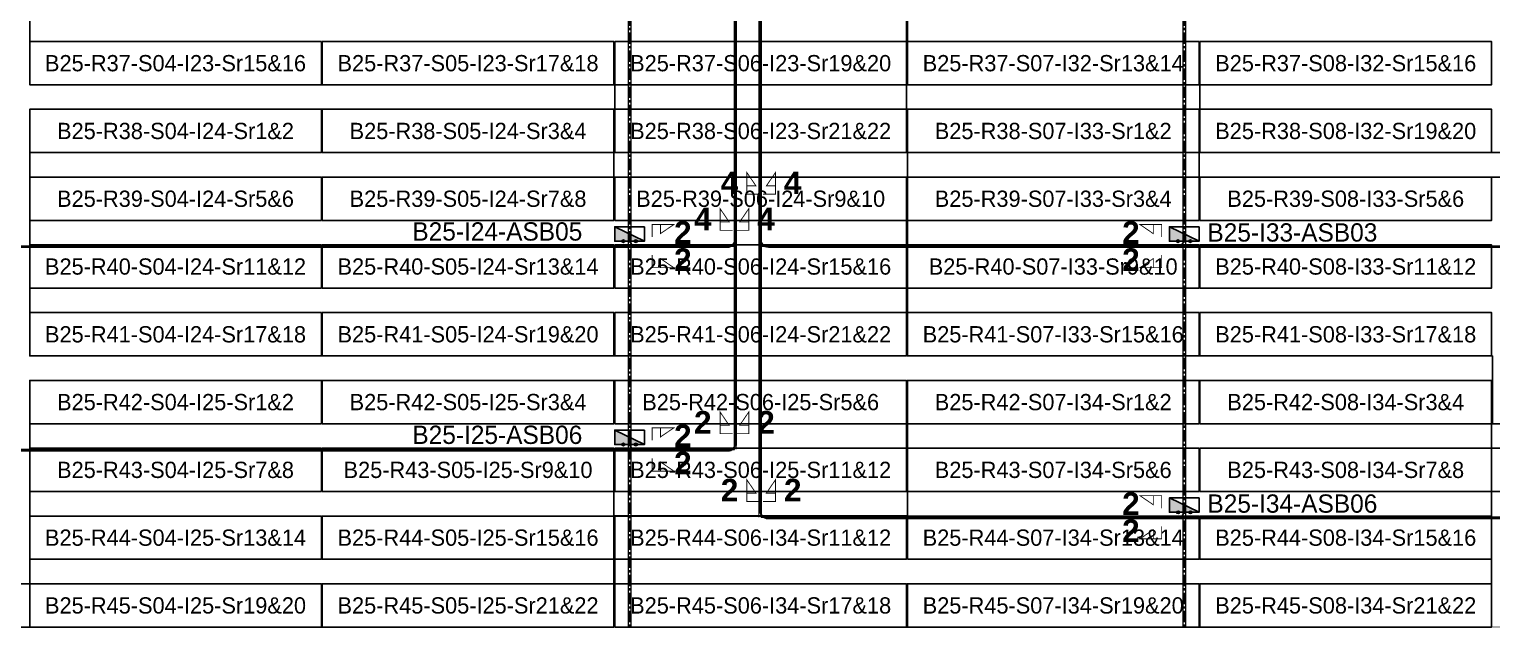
# Model space of a CAD drawing. Header units: metres. Extents: x 529325 to 529713, y 2673454 to 2673797.
# Drawn here: x 529421.9 to 529583.9, y 2673454.2 to 2673520.4 of the extents above; entities that cross this region are included whole.
import ezdxf
from ezdxf.enums import TextEntityAlignment as Align

# ---------------------------------------------------------------- set-up
doc = ezdxf.new("R2010")
doc.units = ezdxf.units.M
doc.linetypes.add('CENTER', pattern=[2, 1.25, -0.25, 0.25, -0.25])
doc.layers.add('Boundary-12.5 MW Block', color=6, linetype='Continuous', lineweight=9)
doc.layers.add('PILE', color=1, linetype='Continuous', lineweight=15)
for name, color, linetype in [('DC Trench BL-25', 40, 'Continuous'), ('E-Inverter Grouping', 2, 'Continuous'), ('Inverter Block-25', 7, 'Continuous'), ('LT Cable(AG) INV to LT Panel BL-25', 2, 'Continuous'), ('Messenger Wire Block-25 (Master Path)', 30, 'Continuous'), ('Messenger Wire Block-25 (MW Path)', 191, 'Continuous'), ('MMS Table Block-25', 8, 'Continuous'), ('Plan Line - DC BL-25', 40, 'Continuous'), ('Section Marking BL-25', 2, 'Continuous')]:
    doc.layers.add(name, color=color, linetype=linetype)
doc.styles.add('BoldTextStyle', font='arialbd.ttf')
doc.styles.get("Standard").update_dxf_attribs({"font": 'Adani Regular.ttf'})

# ---------------------------------------------------------------- blocks, each defined once
blk = doc.blocks.new('MMS Table (32.292 x 4.788)')
at = {"color": 0}
blk.add_lwpolyline([(0, -0.002), (0, 4.786), (32.292, 4.786), (32.292, -0.002)], close=True, dxfattribs=at)
at = {"color": 7}
blk.add_attdef('ID1', text='', height=1.8, dxfattribs=at).set_placement((16.146, 2.392), align=Align.MIDDLE_CENTER)
blk = doc.blocks.new('Inverter Block')
h = blk.add_hatch(color=0)
h.dxf.hatch_style = 1
h.paths.add_polyline_path([(-1.46, 2.27), (-1.46, 0.85), (1.46, 0.85)])
at = {"color": 0}
blk.add_lwpolyline([(1.46, 2.27), (-1.46, 2.27), (-1.46, 0.85), (1.46, 0.85)], close=True, dxfattribs=at)
blk.add_lwpolyline([(-1.46, 2.27), (1.46, 0.85)], dxfattribs=at)
at = {"layer": 'PILE'}
for centre in [(-0.61, 0.85), (0.61, 0.85)]:
    blk.add_circle(centre, 0.156, dxfattribs=at)
at = {"color": 7}
blk.add_attdef('ID', (-1.46, 3.01), '', height=1.8, dxfattribs=at)

msp = doc.modelspace()

# ---------------------------------------------------------------- linework, layer by layer
at = {"layer": 'Boundary-12.5 MW Block', "const_width": 0.05}
msp.add_lwpolyline([(529324.8, 2673796.58), (529648.62, 2673796.58), (529648.62, 2673654.08), (529713.4, 2673654.08), (529713.4, 2673454.29), (529324.8, 2673454.29)], close=True, dxfattribs=at)
at = {"layer": 'DC Trench BL-25', "color": 40, "const_width": 0.15}
for points in [[(529488.54, 2673564.08), (529488.24, 2673564.08), (529488.24, 2673454.29), (529488.54, 2673454.29)], [(529488.54, 2673564.08), (529488.24, 2673564.08), (529488.24, 2673454.29), (529488.54, 2673454.29)], [(529549.95, 2673564.08), (529549.65, 2673564.08), (529549.65, 2673454.29), (529549.95, 2673454.29)], [(529549.95, 2673564.08), (529549.65, 2673564.08), (529549.65, 2673454.29), (529549.95, 2673454.29)]]:
    msp.add_lwpolyline(points, close=True, dxfattribs=at)
at = {"layer": 'E-Inverter Grouping'}
for points in [[(529519.05, 2673506.79), (529486.76, 2673506.79), (529486.76, 2673514.29), (529421.97, 2673514.29), (529421.97, 2673541.58), (529454.26, 2673541.58), (529454.26, 2673534.08), (529519.05, 2673534.08)], [(529616.22, 2673506.79), (529551.54, 2673506.79), (529551.54, 2673514.29), (529519.15, 2673514.29), (529519.15, 2673534.08), (529616.22, 2673534.08)], [(529486.66, 2673504.08), (529519.05, 2673504.08), (529519.05, 2673484.29), (529421.97, 2673484.29), (529421.97, 2673511.58), (529486.66, 2673511.58)], [(529616.22, 2673476.79), (529583.93, 2673476.79), (529583.93, 2673484.29), (529519.15, 2673484.29), (529519.15, 2673511.58), (529551.44, 2673511.58), (529551.44, 2673504.08), (529616.22, 2673504.08)], [(529519.05, 2673469.29), (529486.66, 2673469.29), (529486.66, 2673454.29), (529389.58, 2673454.29), (529389.58, 2673459.08), (529421.97, 2673459.08), (529421.97, 2673481.58), (529519.05, 2673481.58)], [(529583.83, 2673474.08), (529616.22, 2673474.08), (529616.22, 2673469.29), (529583.83, 2673469.29), (529583.83, 2673454.29), (529486.76, 2673454.29), (529486.76, 2673466.58), (529519.15, 2673466.58), (529519.15, 2673481.58), (529583.83, 2673481.58)]]:
    msp.add_lwpolyline(points, close=True, dxfattribs=at)
at = {"layer": 'LT Cable(AG) INV to LT Panel BL-25'}
for points in [[(529512.9, 2673629.13), (529509.55, 2673629.13, -0.112041), (529509.16, 2673629.22), (529507.79, 2673629.87, 0.112041), (529507.4, 2673629.96), (529501.01, 2673629.96, 0.414214), (529500.11, 2673629.06), (529500.11, 2673610.38, -0.001059), (529500.11, 2673610.37), (529500.11, 2673609.74, 0.001059), (529500.11, 2673609.74), (529500.11, 2673497.22, -0.414214), (529499.21, 2673496.32), (529392.12, 2673496.32, -0.414214), (529391.22, 2673497.22), (529391.22, 2673497.69)], [(529510.82, 2673629.08), (529509.55, 2673629.08, -0.112041), (529509.16, 2673629.17), (529507.79, 2673629.82, 0.112041), (529507.4, 2673629.91), (529501.06, 2673629.91, 0.414214), (529500.16, 2673629.01), (529500.16, 2673610.38, -0.001059), (529500.16, 2673610.37), (529500.16, 2673609.74, 0.001059), (529500.16, 2673609.74), (529500.16, 2673474.67, -0.414214), (529499.26, 2673473.77), (529392.12, 2673473.77, -0.414214), (529391.22, 2673474.67), (529391.22, 2673475.19)], [(529512.9, 2673629.15), (529509.55, 2673629.15, -0.112041), (529509.16, 2673629.24), (529507.79, 2673629.9, 0.112041), (529507.4, 2673629.99), (529500.99, 2673629.99, 0.414214), (529500.09, 2673629.09), (529500.09, 2673610.38, -0.001059), (529500.09, 2673610.37), (529500.09, 2673609.74, 0.001059), (529500.09, 2673609.74), (529500.09, 2673497.25, -0.414214), (529499.19, 2673496.35), (529489.29, 2673496.35, -0.414214), (529488.39, 2673497.25), (529488.39, 2673497.69)], [(529510.82, 2673629.1), (529509.55, 2673629.1, -0.112041), (529509.16, 2673629.19), (529507.79, 2673629.85, 0.112041), (529507.4, 2673629.94), (529501.04, 2673629.94, 0.414214), (529500.14, 2673629.04), (529500.14, 2673610.38, -0.001059), (529500.14, 2673610.37), (529500.14, 2673609.74, 0.001059), (529500.14, 2673609.74), (529500.14, 2673474.7, -0.414214), (529499.24, 2673473.8), (529489.29, 2673473.8, -0.414214), (529488.39, 2673474.7), (529488.39, 2673475.19)], [(529510.82, 2673629.05), (529509.54, 2673629.05, 0.102981), (529509.18, 2673628.98), (529507.8, 2673628.38, -0.102981), (529507.44, 2673628.3), (529503.6, 2673628.3, 0.414214), (529502.7, 2673627.4), (529502.7, 2673610.41, 0.039251), (529502.71, 2673610.26), (529502.8, 2673609.71, -0.039251), (529502.81, 2673609.57), (529502.81, 2673467.19, 0.414214), (529503.71, 2673466.29), (529646.08, 2673466.29, 0.414214), (529646.98, 2673467.19), (529646.98, 2673467.69)], [(529510.82, 2673629.03), (529509.54, 2673629.03, 0.102981), (529509.18, 2673628.95), (529507.8, 2673628.35, -0.102981), (529507.44, 2673628.28), (529503.63, 2673628.28, 0.414214), (529502.73, 2673627.38), (529502.73, 2673610.41, 0.039251), (529502.74, 2673610.27), (529502.83, 2673609.71, -0.039251), (529502.84, 2673609.57), (529502.84, 2673467.21, 0.414214), (529503.74, 2673466.31), (529548.9, 2673466.31, 0.414214), (529549.8, 2673467.21), (529549.8, 2673467.69)]]:
    msp.add_lwpolyline(points, format="xyb", dxfattribs=at)
at = {"layer": 'LT Cable(AG) INV to LT Panel BL-25', "color": 5}
for points in [[(529509.8, 2673628.67), (529509.51, 2673628.67, 0.057736), (529509.3, 2673628.65), (529507.73, 2673628.28, -0.057736), (529507.53, 2673628.25), (529503.65, 2673628.25, 0.414214), (529502.75, 2673627.35), (529502.75, 2673610.41, 0.039251), (529502.76, 2673610.27), (529502.85, 2673609.71, -0.039251), (529502.86, 2673609.57), (529502.86, 2673497.24, 0.414214), (529503.76, 2673496.34), (529646.08, 2673496.34, 0.414214), (529646.98, 2673497.24), (529646.98, 2673497.69)], [(529509.8, 2673628.64), (529509.51, 2673628.64, 0.057736), (529509.3, 2673628.62), (529507.73, 2673628.25, -0.057736), (529507.53, 2673628.23), (529503.68, 2673628.23, 0.414214), (529502.78, 2673627.33), (529502.78, 2673610.41, 0.039251), (529502.79, 2673610.27), (529502.88, 2673609.72, -0.039251), (529502.89, 2673609.57), (529502.89, 2673497.26, 0.414214), (529503.79, 2673496.36), (529548.9, 2673496.36, 0.414214), (529549.8, 2673497.26), (529549.8, 2673497.69)]]:
    msp.add_lwpolyline(points, format="xyb", dxfattribs=at)
at = {"layer": 'Messenger Wire Block-25 (Master Path)'}
for points in [[(529500, 2673473.94), (529500, 2673609.74)], [(529502.96, 2673466.44), (529502.96, 2673609.65)], [(529389.58, 2673496.44), (529500, 2673496.44)], [(529502.96, 2673496.44), (529648.62, 2673496.44)], [(529389.58, 2673473.94), (529500, 2673473.94)], [(529502.96, 2673466.44), (529648.62, 2673466.44)]]:
    msp.add_lwpolyline(points, dxfattribs=at)
at = {"layer": 'Messenger Wire Block-25 (MW Path)', "const_width": 0.1}
for points in [[(529500.25, 2673473.94), (529500.25, 2673609.74)], [(529502.71, 2673466.44), (529502.71, 2673609.65)], [(529389.58, 2673496.44), (529500, 2673496.44)], [(529502.96, 2673496.44), (529648.62, 2673496.44)], [(529389.58, 2673473.94), (529500, 2673473.94)], [(529502.96, 2673466.44), (529648.62, 2673466.44)]]:
    msp.add_lwpolyline(points, dxfattribs=at)
at = {"layer": 'Plan Line - DC BL-25', "color": 6, "linetype": 'CENTER'}
for points in [[(529488.39, 2673564.08), (529488.39, 2673454.29)], [(529549.8, 2673564.08), (529549.8, 2673454.29)]]:
    msp.add_lwpolyline(points, dxfattribs=at)
at = {"layer": 'Section Marking BL-25', "color": 94, "lineweight": 35, "true_color": 0x00a500, "const_width": 0.1}
for points in [[(529502.76, 2673502.19), (529501.37, 2673502.19), (529501.37, 2673504.59), (529502.38, 2673503.11), (529501.37, 2673503.11)], [(529503.16, 2673502.19), (529504.55, 2673502.19), (529504.55, 2673504.59), (529503.54, 2673503.11), (529504.55, 2673503.11)], [(529499.8, 2673498.19), (529498.41, 2673498.19), (529498.41, 2673500.59), (529499.42, 2673499.11), (529498.41, 2673499.11)], [(529500.2, 2673498.19), (529501.59, 2673498.19), (529501.59, 2673500.59), (529500.58, 2673499.11), (529501.59, 2673499.11)], [(529490.89, 2673497.44), (529490.89, 2673498.83), (529493.29, 2673498.83), (529491.81, 2673497.82), (529491.81, 2673498.83)], [(529547.3, 2673497.44), (529547.3, 2673498.83), (529544.9, 2673498.83), (529546.38, 2673497.82), (529546.38, 2673498.83)], [(529490.89, 2673495.44), (529490.89, 2673494.05), (529493.29, 2673494.05), (529491.81, 2673495.06), (529491.81, 2673494.05)], [(529547.3, 2673495.44), (529547.3, 2673494.05), (529544.9, 2673494.05), (529546.38, 2673495.06), (529546.38, 2673494.05)], [(529499.8, 2673475.69), (529498.41, 2673475.69), (529498.41, 2673478.09), (529499.42, 2673476.61), (529498.41, 2673476.61)], [(529500.2, 2673475.69), (529501.59, 2673475.69), (529501.59, 2673478.09), (529500.58, 2673476.61), (529501.59, 2673476.61)], [(529490.89, 2673474.94), (529490.89, 2673476.33), (529493.29, 2673476.33), (529491.81, 2673475.32), (529491.81, 2673476.33)], [(529490.89, 2673472.94), (529490.89, 2673471.55), (529493.29, 2673471.55), (529491.81, 2673472.56), (529491.81, 2673471.55)], [(529502.76, 2673468.19), (529501.37, 2673468.19), (529501.37, 2673470.59), (529502.38, 2673469.11), (529501.37, 2673469.11)], [(529503.16, 2673468.19), (529504.55, 2673468.19), (529504.55, 2673470.59), (529503.54, 2673469.11), (529504.55, 2673469.11)], [(529547.3, 2673467.44), (529547.3, 2673468.83), (529544.9, 2673468.83), (529546.38, 2673467.82), (529546.38, 2673468.83)], [(529547.3, 2673465.44), (529547.3, 2673464.05), (529544.9, 2673464.05), (529546.38, 2673465.06), (529546.38, 2673464.05)]]:
    msp.add_lwpolyline(points, dxfattribs=at)

# ---------------------------------------------------------------- block references
at = {"layer": 'Inverter Block-25'}
ref = msp.add_blockref('Inverter Block', (529488.39, 2673496.03), dxfattribs=dict(at, xscale=1.124999999976148, yscale=1.124999999976148, zscale=1.124999999976148))
ref.add_attrib('ID', 'B25-I24-ASB05', (529464.34, 2673497.05), dxfattribs={"layer": '0', "color": 7, "height": 2.025})
ref = msp.add_blockref('Inverter Block', (529549.8, 2673496.03), dxfattribs=dict(at, xscale=1.124999999976148, yscale=1.124999999976148, zscale=1.124999999976148))
ref.add_attrib('ID', 'B25-I33-ASB03', (529552.37, 2673496.94), dxfattribs={"layer": '0', "color": 7, "height": 2.025})
ref = msp.add_blockref('Inverter Block', (529488.39, 2673473.53), dxfattribs=dict(at, xscale=1.124999999976148, yscale=1.124999999976148, zscale=1.124999999976148))
ref.add_attrib('ID', 'B25-I25-ASB06', (529464.34, 2673474.55), dxfattribs={"layer": '0', "color": 7, "height": 2.025})
ref = msp.add_blockref('Inverter Block', (529549.8, 2673466.03), dxfattribs=dict(at, xscale=1.124999999976148, yscale=1.124999999976148, zscale=1.124999999976148))
ref.add_attrib('ID', 'B25-I34-ASB06', (529552.37, 2673466.94), dxfattribs={"layer": '0', "color": 7, "height": 2.025})
at = {"layer": 'MMS Table Block-25'}
for p, values in [((529421.97, 2673514.29), {'ID1': 'B25-R37-S04-I23-Sr15&16'}), ((529454.36, 2673514.29), {'ID1': 'B25-R37-S05-I23-Sr17&18'}), ((529486.76, 2673514.29), {'ID1': 'B25-R37-S06-I23-Sr19&20'}), ((529519.15, 2673514.29), {'ID1': 'B25-R37-S07-I32-Sr13&14'}), ((529551.54, 2673514.29), {'ID1': 'B25-R37-S08-I32-Sr15&16'}), ((529421.97, 2673506.79), {'ID1': 'B25-R38-S04-I24-Sr1&2'}), ((529454.36, 2673506.79), {'ID1': 'B25-R38-S05-I24-Sr3&4'}), ((529486.76, 2673506.79), {'ID1': 'B25-R38-S06-I23-Sr21&22'}), ((529519.15, 2673506.79), {'ID1': 'B25-R38-S07-I33-Sr1&2'}), ((529551.54, 2673506.79), {'ID1': 'B25-R38-S08-I32-Sr19&20'}), ((529421.97, 2673499.29), {'ID1': 'B25-R39-S04-I24-Sr5&6'}), ((529454.36, 2673499.29), {'ID1': 'B25-R39-S05-I24-Sr7&8'}), ((529486.76, 2673499.29), {'ID1': 'B25-R39-S06-I24-Sr9&10'}), ((529519.15, 2673499.29), {'ID1': 'B25-R39-S07-I33-Sr3&4'}), ((529551.54, 2673499.29), {'ID1': 'B25-R39-S08-I33-Sr5&6'}), ((529421.97, 2673491.79), {'ID1': 'B25-R40-S04-I24-Sr11&12'}), ((529454.36, 2673491.79), {'ID1': 'B25-R40-S05-I24-Sr13&14'}), ((529486.76, 2673491.79), {'ID1': 'B25-R40-S06-I24-Sr15&16'}), ((529519.15, 2673491.79), {'ID1': 'B25-R40-S07-I33-Sr9&10'}), ((529551.54, 2673491.79), {'ID1': 'B25-R40-S08-I33-Sr11&12'}), ((529421.97, 2673484.29), {'ID1': 'B25-R41-S04-I24-Sr17&18'}), ((529454.36, 2673484.29), {'ID1': 'B25-R41-S05-I24-Sr19&20'}), ((529486.76, 2673484.29), {'ID1': 'B25-R41-S06-I24-Sr21&22'}), ((529519.15, 2673484.29), {'ID1': 'B25-R41-S07-I33-Sr15&16'}), ((529551.54, 2673484.29), {'ID1': 'B25-R41-S08-I33-Sr17&18'}), ((529421.97, 2673476.79), {'ID1': 'B25-R42-S04-I25-Sr1&2'}), ((529454.36, 2673476.79), {'ID1': 'B25-R42-S05-I25-Sr3&4'}), ((529486.76, 2673476.79), {'ID1': 'B25-R42-S06-I25-Sr5&6'}), ((529519.15, 2673476.79), {'ID1': 'B25-R42-S07-I34-Sr1&2'}), ((529551.54, 2673476.79), {'ID1': 'B25-R42-S08-I34-Sr3&4'}), ((529421.97, 2673469.29), {'ID1': 'B25-R43-S04-I25-Sr7&8'}), ((529454.36, 2673469.29), {'ID1': 'B25-R43-S05-I25-Sr9&10'}), ((529486.76, 2673469.29), {'ID1': 'B25-R43-S06-I25-Sr11&12'}), ((529519.15, 2673469.29), {'ID1': 'B25-R43-S07-I34-Sr5&6'}), ((529551.54, 2673469.29), {'ID1': 'B25-R43-S08-I34-Sr7&8'}), ((529421.97, 2673461.79), {'ID1': 'B25-R44-S04-I25-Sr13&14'}), ((529454.36, 2673461.79), {'ID1': 'B25-R44-S05-I25-Sr15&16'}), ((529486.76, 2673461.79), {'ID1': 'B25-R44-S06-I34-Sr11&12'}), ((529519.15, 2673461.79), {'ID1': 'B25-R44-S07-I34-Sr13&14'}), ((529551.54, 2673461.79), {'ID1': 'B25-R44-S08-I34-Sr15&16'}), ((529421.97, 2673454.29), {'ID1': 'B25-R45-S04-I25-Sr19&20'}), ((529454.36, 2673454.29), {'ID1': 'B25-R45-S05-I25-Sr21&22'}), ((529486.76, 2673454.29), {'ID1': 'B25-R45-S06-I34-Sr17&18'}), ((529519.15, 2673454.29), {'ID1': 'B25-R45-S07-I34-Sr19&20'}), ((529551.54, 2673454.29), {'ID1': 'B25-R45-S08-I34-Sr21&22'})]:
    msp.add_blockref('MMS Table (32.292 x 4.788)', p, dxfattribs=at).add_auto_attribs(values)

# ---------------------------------------------------------------- texts
at = {"layer": 'Section Marking BL-25', "color": 94, "true_color": 0x00a500, "style": 'BoldTextStyle'}
for s, p in [('4', (529499.46, 2673503.44)), ('4', (529506.46, 2673503.44)), ('2', (529494.29, 2673497.94)), ('4', (529496.5, 2673499.44)), ('4', (529503.5, 2673499.44)), ('2', (529543.9, 2673497.94)), ('2', (529494.29, 2673494.94)), ('2', (529543.9, 2673494.94)), ('2', (529496.5, 2673476.94)), ('2', (529503.5, 2673476.94)), ('2', (529494.29, 2673475.44)), ('2', (529494.29, 2673472.44)), ('2', (529499.46, 2673469.44)), ('2', (529506.46, 2673469.44)), ('2', (529543.9, 2673467.94)), ('2', (529543.9, 2673464.94))]:
    msp.add_text(s, height=2.5, dxfattribs=at).set_placement(p, align=Align.MIDDLE_CENTER)

doc.saveas('drawing.dxf')
